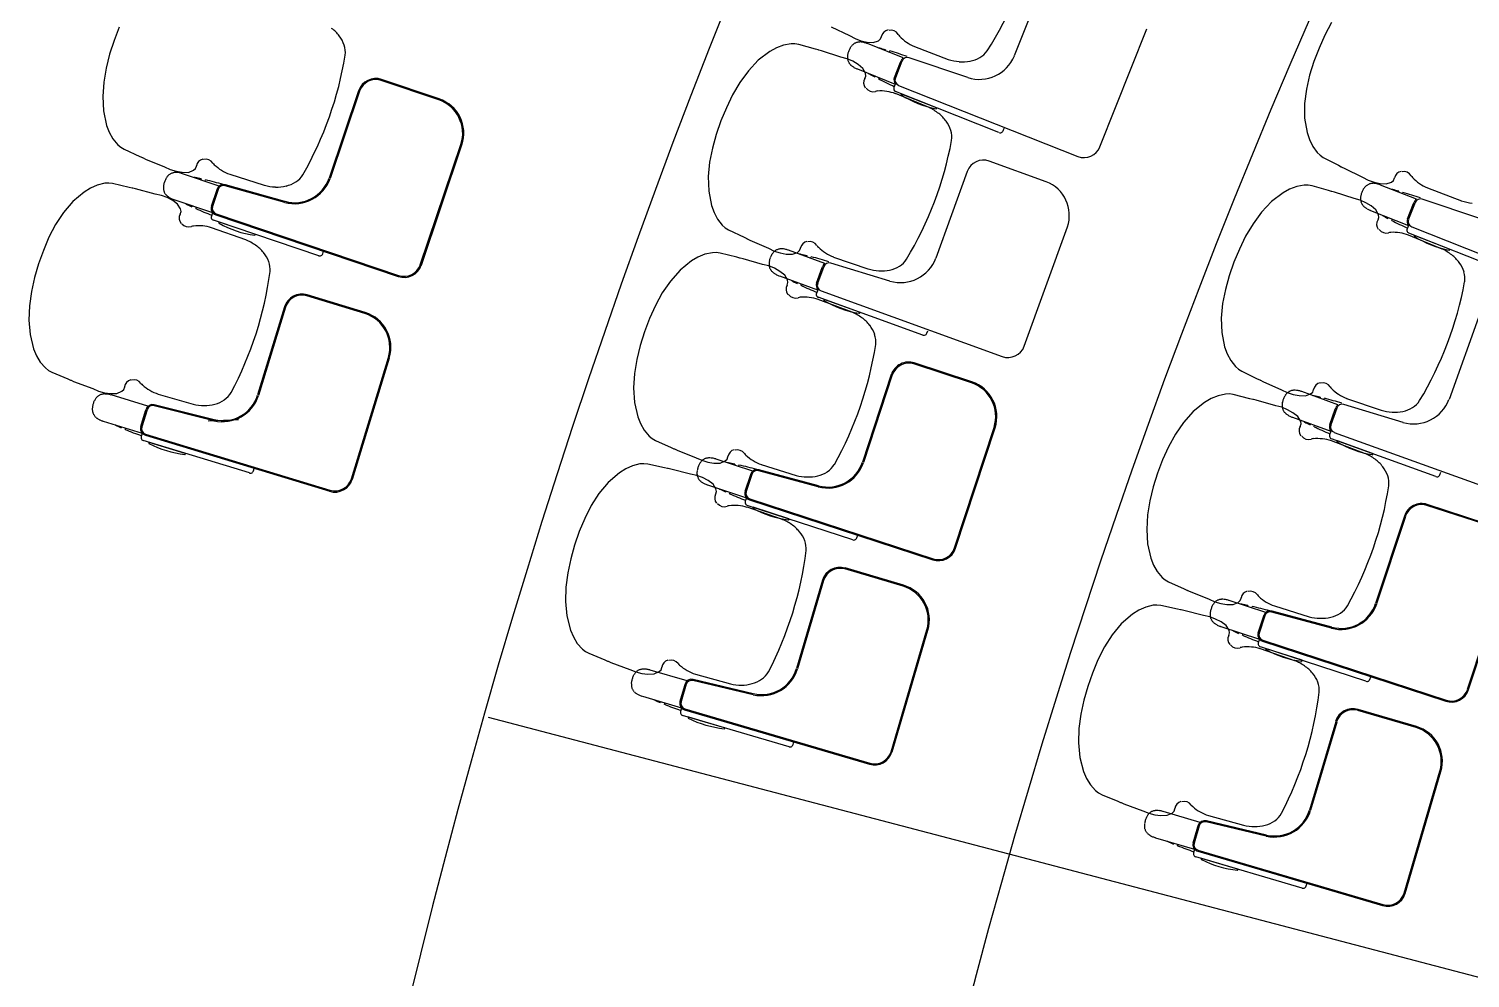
# Model space of a CAD drawing. Extents: x 324 to 2190, y 315 to 1855.
# Drawn here: x 525.8 to 653.1, y 1490.3 to 1574.2 of the extents above; entities that cross this region are included whole.
import ezdxf

# ---------------------------------------------------------------- set-up
doc = ezdxf.new("R2010")
doc.units = 0
doc.header["$LTSCALE"] = 48
doc.header["$MEASUREMENT"] = 0
doc.layers.add('first flr', color=8, linetype='CONTINUOUS')

msp = doc.modelspace()

# ---------------------------------------------------------------- linework, layer by layer
at = {"layer": 'first flr'}
for p, q in [((615.82, 1579.35), (612.81, 1571.78)), ((620.37, 1563.76), (624.51, 1574.18)), ((603, 1571.61), (599.83, 1572.87)), ((601.44, 1572.33), (601.41, 1572.25)), ((601.77, 1572.1), (601.82, 1572.23)), ((603.98, 1572.62), (606.98, 1571.48)), ((602.89, 1571.32), (602.31, 1569.84)), ((608.7, 1569.88), (603.53, 1571.62)), ((561.98, 1567.9), (556.9, 1569.62)), ((562.02, 1567.99), (556.93, 1569.71)), ((598.95, 1570.63), (602.3, 1569.3)), ((600.52, 1570), (600.49, 1569.92)), ((600.83, 1569.74), (600.88, 1569.86)), ((554.9, 1568.7), (552.3, 1560.99)), ((554.99, 1568.67), (552.38, 1560.96)), ((602.3, 1569.3), (602.18, 1568.99)), ((605.29, 1567.22), (602.32, 1568.45)), ((611.45, 1565.01), (602.33, 1568.63)), ((602.59, 1569.18), (618.41, 1562.91)), ((602.81, 1568.41), (602.8, 1568.37)), ((605.93, 1567.2), (602.85, 1568.42)), ((605.93, 1567.13), (605.94, 1567.16)), ((611.82, 1565.17), (611.91, 1565.39)), ((560.35, 1553.33), (563.94, 1563.96)), ((560.44, 1553.3), (564.02, 1563.93)), ((615.63, 1560.66), (610.58, 1562.49)), ((542.59, 1560.28), (539.36, 1561.37)), ((541, 1560.92), (540.97, 1560.83)), ((541.34, 1560.71), (541.38, 1560.83)), ((543.52, 1561.33), (546.57, 1560.36)), ((608.65, 1561.58), (605.88, 1553.93)), ((542.41, 1560.02), (541.9, 1558.51)), ((542.5, 1559.99), (541.99, 1558.48)), ((548.37, 1558.84), (543.12, 1560.31)), ((548.39, 1558.93), (543.14, 1560.4)), ((648.32, 1559.12), (645.15, 1560.38)), ((646.76, 1559.84), (646.72, 1559.75)), ((647.08, 1559.61), (647.13, 1559.73)), ((649.29, 1560.13), (652.29, 1558.99)), ((538.59, 1559.09), (542.01, 1557.94)), ((540.2, 1558.55), (540.17, 1558.46)), ((540.52, 1558.3), (540.57, 1558.42)), ((644.26, 1558.14), (647.61, 1556.81)), ((648.21, 1558.83), (647.62, 1557.35)), ((654.01, 1557.38), (648.84, 1559.13)), ((542.01, 1557.93), (541.9, 1557.62)), ((551.38, 1554.13), (542.08, 1557.27)), ((542.28, 1557.75), (558.4, 1552.3)), ((542.31, 1557.84), (558.43, 1552.39)), ((542.57, 1557.07), (542.56, 1557.03)), ((545.74, 1556.03), (542.61, 1557.09)), ((645.83, 1557.51), (645.8, 1557.43)), ((646.15, 1557.25), (646.19, 1557.37)), ((647.61, 1556.81), (647.49, 1556.5)), ((544.94, 1555.53), (541.92, 1556.6)), ((545.75, 1555.96), (545.76, 1555.99)), ((613.68, 1546.13), (617.5, 1556.68)), ((650.6, 1554.72), (647.63, 1555.96)), ((656.77, 1552.52), (647.65, 1556.13)), ((647.91, 1556.69), (663.73, 1550.42)), ((648.13, 1555.91), (648.11, 1555.88)), ((651.24, 1554.71), (648.16, 1555.93)), ((551.73, 1554.3), (551.81, 1554.53)), ((596.08, 1553.46), (592.88, 1554.62)), ((651.24, 1554.64), (651.26, 1554.67)), ((594.5, 1554.13), (594.47, 1554.04)), ((594.83, 1553.91), (594.88, 1554.04)), ((595.98, 1553.17), (595.44, 1551.67)), ((601.82, 1551.9), (596.61, 1553.48)), ((596.85, 1554.02), (599.88, 1552.97)), ((592.06, 1552.35), (595.44, 1551.13)), ((593.65, 1551.78), (593.62, 1551.69)), ((555.46, 1549.02), (550.33, 1550.59)), ((555.49, 1549.11), (550.36, 1550.68)), ((593.97, 1551.52), (594.01, 1551.65)), ((595.45, 1551.12), (595.33, 1550.81)), ((604.73, 1547.12), (595.5, 1550.46)), ((595.74, 1551.02), (611.75, 1545.23)), ((548.36, 1549.61), (545.98, 1541.83)), ((548.44, 1549.59), (546.07, 1541.8)), ((598.5, 1549.14), (595.49, 1550.28)), ((595.99, 1550.25), (595.98, 1550.21)), ((599.14, 1549.14), (596.03, 1550.27)), ((599.14, 1549.07), (599.16, 1549.1)), ((653.96, 1549.09), (651.2, 1541.44)), ((605.09, 1547.29), (605.17, 1547.51)), ((554.26, 1534.41), (557.53, 1545.14)), ((554.35, 1534.39), (557.62, 1545.11)), ((609.04, 1542.9), (603.94, 1544.57)), ((609.06, 1542.99), (603.97, 1544.66)), ((601.94, 1543.64), (599.41, 1535.9)), ((602.03, 1543.61), (599.5, 1535.87)), ((536.3, 1540.83), (533.04, 1541.83)), ((537.19, 1541.91), (540.28, 1541.02)), ((641.39, 1540.97), (638.19, 1542.13)), ((639.81, 1541.64), (639.78, 1541.55)), ((640.15, 1541.42), (640.19, 1541.54)), ((536.13, 1540.56), (535.67, 1539.04)), ((536.22, 1540.53), (535.76, 1539.01)), ((542.12, 1539.56), (536.83, 1540.88)), ((542.14, 1539.65), (536.85, 1540.97)), ((641.29, 1540.68), (640.75, 1539.18)), ((647.14, 1539.4), (641.92, 1540.99)), ((642.16, 1541.52), (645.2, 1540.48)), ((532.34, 1539.52), (535.79, 1538.47)), ((533.96, 1539.03), (533.94, 1538.94)), ((544.29, 1539.64), (541.61, 1539.53)), ((637.37, 1539.86), (640.76, 1538.64)), ((638.96, 1539.28), (638.93, 1539.2)), ((639.28, 1539.03), (639.33, 1539.15)), ((534.29, 1538.79), (534.33, 1538.91)), ((535.79, 1538.47), (535.69, 1538.15)), ((545.27, 1534.94), (535.88, 1537.8)), ((536.07, 1538.29), (552.35, 1533.32)), ((536.09, 1538.38), (552.37, 1533.41)), ((607.53, 1528.32), (611.02, 1538.97)), ((607.62, 1528.29), (611.11, 1538.94)), ((640.76, 1538.63), (640.65, 1538.32)), ((643.81, 1536.64), (640.81, 1537.78)), ((650.04, 1534.62), (640.82, 1537.96)), ((641.06, 1538.53), (657.06, 1532.74)), ((641.3, 1537.76), (641.29, 1537.72)), ((644.45, 1536.65), (641.34, 1537.77)), ((536.38, 1537.62), (536.37, 1537.58)), ((539.58, 1536.67), (536.41, 1537.64)), ((539.59, 1536.6), (539.6, 1536.64)), ((644.46, 1536.57), (644.47, 1536.61)), ((545.62, 1535.12), (545.69, 1535.35)), ((589.71, 1535.11), (586.48, 1536.17)), ((588.12, 1535.73), (588.09, 1535.64)), ((588.45, 1535.52), (588.5, 1535.65)), ((595.53, 1533.81), (590.26, 1535.23)), ((590.46, 1535.68), (593.53, 1534.73)), ((589.54, 1534.84), (589.04, 1533.33)), ((589.62, 1534.81), (589.13, 1533.3)), ((595.5, 1533.72), (590.24, 1535.14)), ((650.4, 1534.79), (650.48, 1535.02)), ((585.72, 1533.88), (589.15, 1532.75)), ((587.34, 1533.35), (587.31, 1533.26)), ((587.66, 1533.1), (587.7, 1533.23)), ((589.15, 1532.75), (589.05, 1532.44)), ((589.45, 1532.66), (605.63, 1527.35)), ((592.26, 1530.86), (589.22, 1531.91)), ((598.55, 1529.03), (589.23, 1532.08)), ((589.42, 1532.57), (605.6, 1527.27)), ((589.72, 1531.89), (589.71, 1531.86)), ((592.9, 1530.88), (589.76, 1531.91)), ((654.35, 1530.41), (649.25, 1532.08)), ((654.38, 1530.49), (649.28, 1532.17)), ((592.91, 1530.81), (592.92, 1530.84)), ((647.26, 1531.14), (644.72, 1523.41)), ((647.35, 1531.11), (644.81, 1523.38)), ((598.91, 1529.21), (598.98, 1529.44)), ((602.98, 1524.94), (597.84, 1526.46)), ((603.01, 1525.03), (597.86, 1526.55)), ((652.84, 1515.83), (656.34, 1526.48)), ((652.93, 1515.8), (656.42, 1526.45)), ((595.87, 1525.46), (593.57, 1517.66)), ((595.96, 1525.44), (593.66, 1517.63)), ((635.03, 1522.61), (631.79, 1523.68)), ((633.43, 1523.23), (633.4, 1523.15)), ((633.77, 1523.03), (633.81, 1523.15)), ((640.82, 1521.22), (635.55, 1522.65)), ((640.84, 1521.31), (635.58, 1522.74)), ((635.78, 1523.19), (638.84, 1522.24)), ((631.04, 1521.38), (634.46, 1520.26)), ((634.85, 1522.35), (634.35, 1520.83)), ((634.94, 1522.32), (634.44, 1520.8)), ((601.92, 1510.32), (605.09, 1521.08)), ((602.01, 1510.3), (605.18, 1521.05)), ((632.65, 1520.86), (632.62, 1520.77)), ((632.97, 1520.61), (633.02, 1520.74)), ((634.46, 1520.26), (634.36, 1519.95)), ((634.74, 1520.08), (650.91, 1514.77)), ((634.76, 1520.16), (650.94, 1514.86)), ((643.86, 1516.54), (634.54, 1519.59)), ((637.57, 1518.36), (634.54, 1519.41)), ((635.03, 1519.4), (635.02, 1519.36)), ((638.22, 1518.39), (635.07, 1519.42)), ((583.91, 1516.57), (580.64, 1517.53)), ((638.22, 1518.31), (638.23, 1518.35)), ((583.74, 1516.29), (583.29, 1514.77)), ((583.83, 1516.27), (583.38, 1514.74)), ((589.74, 1515.35), (584.43, 1516.62)), ((589.76, 1515.44), (584.45, 1516.71)), ((584.64, 1517.17), (587.73, 1516.31)), ((644.22, 1516.71), (644.29, 1516.94)), ((579.96, 1515.22), (583.41, 1514.2)), ((581.58, 1514.74), (581.56, 1514.65)), ((581.92, 1514.5), (581.96, 1514.63)), ((583.42, 1514.2), (583.32, 1513.88)), ((592.93, 1510.76), (583.51, 1513.53)), ((583.69, 1514.02), (600.02, 1509.21)), ((583.72, 1514.11), (600.05, 1509.3)), ((648.3, 1512.45), (643.15, 1513.97)), ((648.32, 1512.54), (643.18, 1514.05)), ((798.64, 1452.37), (566.36, 1513.34)), ((584.01, 1513.35), (584, 1513.32)), ((587.22, 1512.44), (584.05, 1513.37)), ((587.23, 1512.37), (587.24, 1512.4)), ((641.19, 1512.97), (638.89, 1505.16)), ((641.28, 1512.94), (638.98, 1505.14)), ((593.27, 1510.95), (593.34, 1511.18)), ((647.23, 1497.83), (650.4, 1508.59)), ((647.32, 1497.8), (650.49, 1508.56)), ((629.22, 1504.07), (625.95, 1505.04)), ((629.95, 1504.67), (633.05, 1503.82)), ((629.05, 1503.8), (628.6, 1502.27)), ((629.14, 1503.77), (628.69, 1502.25)), ((635.05, 1502.86), (629.74, 1504.13)), ((635.07, 1502.95), (629.77, 1504.22)), ((625.27, 1502.72), (628.73, 1501.71)), ((626.9, 1502.24), (626.87, 1502.16)), ((627.23, 1502.01), (627.27, 1502.14)), ((628.73, 1501.7), (628.64, 1501.39)), ((638.24, 1498.27), (628.83, 1501.04)), ((629.01, 1501.53), (645.34, 1496.72)), ((629.03, 1501.62), (645.36, 1496.81)), ((629.33, 1500.86), (629.32, 1500.82)), ((632.54, 1499.95), (629.36, 1500.88)), ((632.54, 1499.87), (632.56, 1499.91)), ((638.59, 1498.46), (638.66, 1498.69))]:
    msp.add_line(p, q, dxfattribs=at)
at = {"layer": 'first flr', "linetype": 'Continuous'}
for points in [[(640.82, 1574.73), (640.23, 1573.61), (639.72, 1572.46), (639.26, 1571.28), (638.89, 1570.07), (638.61, 1568.84), (638.45, 1567.58), (638.45, 1566.3), (638.66, 1565.02), (638.87, 1564.39), (639.16, 1563.79), (639.56, 1563.25), (639.81, 1563.01), (640.1, 1562.82), (641.44, 1562.12), (641.67, 1562), (641.7, 1561.99), (641.72, 1561.97), (641.94, 1561.86), (643.57, 1561.08), (644.06, 1560.82), (644.58, 1560.64), (645.11, 1560.52), (645.66, 1560.48), (646.12, 1560.64), (646.31, 1560.79), (646.4, 1561), (646.4, 1561.02)], [(533.76, 1574.32), (533.3, 1573.14), (532.91, 1571.94), (532.6, 1570.71), (532.39, 1569.47), (532.3, 1568.2), (532.36, 1566.92), (532.64, 1565.65), (532.88, 1565.04), (533.2, 1564.46), (533.63, 1563.94), (533.9, 1563.71), (534.2, 1563.54), (535.57, 1562.91), (535.81, 1562.8), (535.84, 1562.79), (535.86, 1562.78), (536.09, 1562.67), (537.75, 1561.99), (538.25, 1561.75), (538.78, 1561.59), (539.32, 1561.51), (539.87, 1561.5), (540.33, 1561.68), (540.5, 1561.84), (540.58, 1562.05), (540.58, 1562.08)], [(596.63, 1574.35), (598.26, 1573.58), (598.74, 1573.32), (599.26, 1573.13), (599.8, 1573.01), (600.34, 1572.98), (600.81, 1573.13), (600.99, 1573.28), (601.08, 1573.49), (601.09, 1573.52)], [(599.6, 1569.78), (599.62, 1569.8), (599.69, 1570.01), (599.66, 1570.25), (599.43, 1570.68), (599.01, 1571.03), (598.54, 1571.31), (598.04, 1571.53), (597.5, 1571.68), (595.79, 1572.23), (595.55, 1572.3), (595.5, 1572.31), (595.24, 1572.38), (593.79, 1572.79), (593.44, 1572.85), (593.1, 1572.85), (592.43, 1572.73), (591.81, 1572.5), (591.23, 1572.18), (590.2, 1571.4), (589.32, 1570.47), (588.57, 1569.44), (587.93, 1568.35), (587.38, 1567.21), (586.89, 1566.04), (586.48, 1564.85), (586.14, 1563.63), (585.9, 1562.39), (585.78, 1561.12), (585.82, 1559.84), (586.07, 1558.57), (586.3, 1557.95), (586.61, 1557.36), (587.02, 1556.83), (587.28, 1556.6), (587.58, 1556.42), (588.94, 1555.77), (589.18, 1555.65), (589.2, 1555.64), (589.23, 1555.63), (589.45, 1555.52), (591.1, 1554.79), (591.6, 1554.55), (592.12, 1554.38), (592.66, 1554.28), (593.21, 1554.26), (593.67, 1554.43), (593.85, 1554.59), (593.93, 1554.8), (593.93, 1554.82)], [(602.22, 1569.88), (602.76, 1571.24), (602.81, 1571.36)], [(539.14, 1557.79), (539.15, 1557.81), (539.22, 1558.03), (539.17, 1558.27), (538.92, 1558.68), (538.48, 1559.01), (538, 1559.27), (537.48, 1559.46), (536.94, 1559.58), (535.2, 1560.04), (534.96, 1560.1), (534.9, 1560.11), (534.64, 1560.17), (533.17, 1560.5), (532.83, 1560.55), (532.48, 1560.53), (531.82, 1560.37), (531.21, 1560.11), (530.65, 1559.76), (529.66, 1558.93), (528.83, 1557.95), (528.14, 1556.89), (527.55, 1555.76), (527.06, 1554.6), (526.64, 1553.41), (526.28, 1552.2), (526.01, 1550.96), (525.83, 1549.71), (525.78, 1548.44), (525.88, 1547.16), (526.2, 1545.91), (526.46, 1545.3), (526.79, 1544.73), (527.24, 1544.22), (527.51, 1544), (527.82, 1543.84), (529.21, 1543.25), (529.45, 1543.15), (529.48, 1543.13), (529.5, 1543.13), (529.73, 1543.03), (531.42, 1542.39), (531.92, 1542.17), (532.45, 1542.03), (533, 1541.96), (533.55, 1541.97), (534, 1542.16), (534.17, 1542.32), (534.24, 1542.54), (534.24, 1542.57)], [(541.9, 1558.51), (542.37, 1559.9), (542.41, 1560.02)], [(644.92, 1557.29), (644.93, 1557.3), (645.01, 1557.52), (644.98, 1557.76), (644.75, 1558.19), (644.32, 1558.53), (643.86, 1558.82), (643.35, 1559.04), (642.82, 1559.19), (641.1, 1559.74), (640.86, 1559.81), (640.81, 1559.82), (640.55, 1559.89), (639.1, 1560.3), (638.76, 1560.36), (638.41, 1560.36), (637.75, 1560.24), (637.12, 1560), (636.55, 1559.69), (635.51, 1558.91), (634.64, 1557.98), (633.89, 1556.95), (633.24, 1555.86), (632.69, 1554.72), (632.21, 1553.55), (631.79, 1552.36), (631.45, 1551.14), (631.21, 1549.9), (631.09, 1548.63), (631.13, 1547.35), (631.38, 1546.08), (631.61, 1545.46), (631.92, 1544.87), (632.34, 1544.34), (632.6, 1544.11), (632.89, 1543.93), (634.25, 1543.27), (634.49, 1543.16), (634.52, 1543.14), (634.54, 1543.13), (634.76, 1543.02), (636.41, 1542.3), (636.91, 1542.06), (637.43, 1541.88), (637.97, 1541.79), (638.52, 1541.77), (638.98, 1541.94), (639.16, 1542.09), (639.24, 1542.31), (639.25, 1542.33)], [(647.53, 1557.39), (648.07, 1558.75), (648.12, 1558.87)], [(592.74, 1551.52), (592.75, 1551.54), (592.82, 1551.76), (592.79, 1552), (592.54, 1552.42), (592.11, 1552.75), (591.63, 1553.03), (591.12, 1553.23), (590.58, 1553.36), (588.85, 1553.86), (588.61, 1553.92), (588.56, 1553.93), (588.3, 1554), (586.83, 1554.36), (586.49, 1554.41), (586.14, 1554.4), (585.48, 1554.26), (584.87, 1554), (584.3, 1553.67), (583.29, 1552.86), (582.44, 1551.9), (581.72, 1550.85), (581.11, 1549.74), (580.59, 1548.59), (580.15, 1547.4), (579.77, 1546.2), (579.47, 1544.97), (579.26, 1543.72), (579.18, 1542.45), (579.26, 1541.17), (579.55, 1539.91), (579.8, 1539.3), (580.13, 1538.72), (580.56, 1538.2), (580.83, 1537.98), (581.13, 1537.81), (582.5, 1537.19), (582.75, 1537.08), (582.77, 1537.07), (582.8, 1537.06), (583.03, 1536.96), (584.7, 1536.29), (585.2, 1536.06), (585.73, 1535.9), (586.27, 1535.82), (586.82, 1535.82), (587.27, 1536), (587.45, 1536.16), (587.52, 1536.38), (587.52, 1536.4)], [(595.35, 1551.7), (595.85, 1553.08), (595.89, 1553.2)], [(638.05, 1539.03), (638.06, 1539.05), (638.14, 1539.27), (638.1, 1539.5), (637.85, 1539.93), (637.42, 1540.26), (636.94, 1540.53), (636.43, 1540.74), (635.9, 1540.87), (634.16, 1541.37), (633.92, 1541.43), (633.87, 1541.44), (633.61, 1541.5), (632.15, 1541.86), (631.8, 1541.92), (631.46, 1541.91), (630.8, 1541.77), (630.18, 1541.51), (629.61, 1541.18), (628.61, 1540.36), (627.75, 1539.41), (627.04, 1538.36), (626.43, 1537.25), (625.91, 1536.09), (625.46, 1534.91), (625.08, 1533.71), (624.78, 1532.48), (624.58, 1531.23), (624.5, 1529.96), (624.58, 1528.68), (624.87, 1527.42), (625.11, 1526.81), (625.44, 1526.23), (625.87, 1525.71), (626.14, 1525.49), (626.44, 1525.32), (627.82, 1524.7), (628.06, 1524.59), (628.09, 1524.58), (628.11, 1524.57), (628.34, 1524.47), (630.01, 1523.79), (630.51, 1523.56), (631.04, 1523.41), (631.58, 1523.33), (632.13, 1523.33), (632.58, 1523.51), (632.76, 1523.67), (632.84, 1523.89), (632.84, 1523.91)], [(535.67, 1539.04), (536.09, 1540.44), (536.13, 1540.56)], [(640.67, 1539.21), (641.16, 1540.59), (641.21, 1540.71)], [(586.43, 1533.07), (586.44, 1533.09), (586.51, 1533.31), (586.46, 1533.54), (586.21, 1533.96), (585.77, 1534.28), (585.28, 1534.53), (584.76, 1534.72), (584.22, 1534.84), (582.48, 1535.28), (582.23, 1535.34), (582.18, 1535.35), (581.92, 1535.4), (580.44, 1535.72), (580.1, 1535.76), (579.75, 1535.74), (579.1, 1535.58), (578.49, 1535.31), (577.93, 1534.96), (576.95, 1534.11), (576.13, 1533.13), (575.44, 1532.06), (574.87, 1530.93), (574.38, 1529.76), (573.97, 1528.57), (573.63, 1527.35), (573.37, 1526.11), (573.2, 1524.86), (573.16, 1523.59), (573.28, 1522.31), (573.61, 1521.06), (573.87, 1520.46), (574.21, 1519.89), (574.66, 1519.38), (574.94, 1519.17), (575.24, 1519.01), (576.64, 1518.43), (576.88, 1518.33), (576.91, 1518.32), (576.93, 1518.31), (577.17, 1518.21), (578.86, 1517.59), (579.37, 1517.38), (579.9, 1517.24), (580.45, 1517.18), (580.99, 1517.19), (581.44, 1517.39), (581.61, 1517.55), (581.68, 1517.77), (581.68, 1517.79)], [(589.04, 1533.33), (589.5, 1534.72), (589.54, 1534.84)], [(631.74, 1520.57), (631.76, 1520.59), (631.82, 1520.81), (631.78, 1521.05), (631.52, 1521.46), (631.08, 1521.79), (630.59, 1522.04), (630.07, 1522.23), (629.53, 1522.34), (627.79, 1522.79), (627.54, 1522.84), (627.49, 1522.85), (627.23, 1522.91), (625.76, 1523.23), (625.41, 1523.27), (625.07, 1523.25), (624.41, 1523.09), (623.8, 1522.81), (623.24, 1522.47), (622.26, 1521.62), (621.44, 1520.64), (620.76, 1519.57), (620.18, 1518.44), (619.7, 1517.27), (619.29, 1516.07), (618.95, 1514.86), (618.68, 1513.62), (618.51, 1512.37), (618.47, 1511.09), (618.59, 1509.82), (618.92, 1508.57), (619.18, 1507.96), (619.53, 1507.39), (619.98, 1506.89), (620.25, 1506.68), (620.56, 1506.51), (621.95, 1505.94), (622.2, 1505.84), (622.22, 1505.83), (622.25, 1505.82), (622.48, 1505.72), (624.17, 1505.1), (624.68, 1504.89), (625.21, 1504.75), (625.76, 1504.68), (626.3, 1504.7), (626.75, 1504.89), (626.92, 1505.06), (626.99, 1505.28), (626.99, 1505.3)], [(634.35, 1520.83), (634.81, 1522.22), (634.85, 1522.35)], [(583.29, 1514.77), (583.7, 1516.17), (583.74, 1516.29)], [(628.6, 1502.27), (629.01, 1503.68), (629.05, 1503.8)]]:
    msp.add_lwpolyline(points, dxfattribs=at)
at = {"layer": 'first flr'}
for centre, radius, start, end in [((1177.15, 1339.99), 635.34, 154.51493, 205.3823), ((1177.15, 1339.99), 587.34, 153.48573, 206.36549), ((1177.15, 1339.99), 539.34, 152.2676, 207.5287), ((583.93, 1589.3), 31.51, 327.197, 347.6953), ((550.49, 1571.49), 3.4, 37.3004, 53.3398), ((551.01, 1571.86), 2.76, 18.5621, 37.7986), ((601.78, 1573.38), 0.706, 98.8691, 168.5799), ((601.89, 1573.29), 0.768, 31.3305, 101.0412), ((603.85, 1574.53), 1.55, 212.7994, 219.9585), ((605.54, 1576.26), 3.96, 223.5312, 246.8167), ((551.73, 1572.11), 2, 352.6712, 18.284), ((600.51, 1571.34), 2.49, 159.2299, 165.9648), ((600.49, 1571.27), 2.49, 150.7622, 157.4972), ((599.47, 1571.81), 1.34, 144.132, 149.537), ((599.41, 1571.86), 1.26, 139.0196, 144.3223), ((599.23, 1572.02), 1.02, 132.7267, 138.9873), ((599.19, 1572.06), 0.966, 125.9166, 132.6065), ((599.17, 1572.08), 0.935, 118.9882, 126.0121), ((599.14, 1572.14), 0.867, 111.4278, 118.9435), ((599.14, 1572.12), 0.886, 103.9764, 111.3451), ((599.17, 1572.01), 1, 97.3104, 103.9388), ((599.18, 1571.93), 1.08, 91.3206, 97.4021), ((599.18, 1571.79), 1.23, 85.8559, 91.1951), ((599.17, 1571.53), 1.48, 76.4502, 85.9042), ((598.74, 1569.98), 3.09, 70.0794, 75.5798), ((599.58, 1572.28), 0.642, 67.0081, 70.5456), ((600.84, 1572.16), 0.32, 75.7312, 93.1474), ((593.51, 1543.36), 30.03, 74.6885, 75.7312), ((593.51, 1543.36), 30.03, 70.8628, 73.9472), ((608.77, 1573.37), 2, 299.6416, 325.2544), ((522.62, 1576.93), 31.51, 330.2303, 350.7286), ((599.33, 1571.66), 1.26, 172.4048, 177.7075), ((599.09, 1571.67), 1.02, 177.7398, 184.0004), ((599.03, 1571.67), 0.966, 184.1205, 190.8105), ((599.41, 1571.65), 1.34, 167.1901, 172.5951), ((599, 1571.66), 0.935, 190.715, 197.7389), ((598.94, 1571.64), 0.867, 197.7836, 205.2993), ((598.96, 1571.65), 0.886, 205.382, 212.7507), ((599.05, 1571.71), 1, 212.7883, 219.4167), ((599.12, 1571.76), 1.08, 219.325, 225.4064), ((599.21, 1571.86), 1.23, 225.532, 230.8711), ((599.38, 1572.06), 1.48, 230.8229, 240.2769), ((603.37, 1571.14), 0.601, 127.3512, 158.3635), ((603.37, 1571.14), 0.508, 71.3636, 158.3636), ((608.22, 1575.04), 3.77, 250.7562, 265.8132), ((608.27, 1574.66), 3.4, 264.5858, 280.6252), ((609.73, 1573.04), 3.33, 251.9031, 337.8241), ((608.41, 1574.04), 2.76, 280.1271, 299.3635), ((556.42, 1568.19), 1.6, 71.3314, 161.3314), ((556.43, 1568.17), 1.53, 72.0102, 160.6525), ((600.13, 1573.48), 3.09, 241.1473, 246.6477), ((599.17, 1571.23), 0.642, 246.1819, 249.7194), ((600.2, 1569.41), 0.706, 148.1013, 217.8121), ((600.16, 1570.46), 0.32, 223.645, 240.9958), ((614.57, 1596.45), 30.03, 240.9958, 242.0385), ((614.57, 1596.45), 30.03, 242.7799, 245.697), ((602.78, 1569.66), 0.601, 158.3635, 216.2584), ((602.78, 1569.66), 0.508, 158.3635, 248.3635), ((600.34, 1569.39), 0.768, 215.64, 285.3507), ((600.92, 1567.15), 1.55, 96.7227, 103.8818), ((600.96, 1564.73), 3.96, 69.8645, 93.15), ((602.43, 1568.89), 0.275, 158.1327, 219.624), ((602.43, 1568.87), 0.261, 216.3335, 248.8272), ((602.83, 1568.36), 0.028, 159.3635, 237.507), ((602.84, 1568.4), 0.028, 68.3635, 159.3635), ((607.55, 1575.77), 8.81, 237.507, 259.2201), ((560.95, 1564.94), 3.14, 341.8587, 70.8039), ((560.99, 1564.95), 3.2, 341.3331, 71.3296), ((603.75, 1563.77), 3.77, 50.868, 65.925), ((605.9, 1567.14), 0.028, 259.2201, 337.3635), ((605.92, 1567.18), 0.028, 337.3635, 68.3635), ((604.04, 1564.02), 3.4, 36.056, 52.0954), ((604.57, 1564.38), 2.76, 17.3177, 36.5542), ((605.29, 1564.61), 2, 351.4268, 17.0396), ((611.56, 1565.3), 0.304, 250.2521, 278.0414), ((611.55, 1565.28), 0.286, 282.7559, 337.3402), ((576.29, 1570.06), 31.51, 328.9859, 349.4842), ((618.96, 1564.33), 1.53, 249.0424, 337.6847), ((541.28, 1561.97), 0.706, 101.9024, 171.6132), ((541.4, 1561.89), 0.768, 34.3637, 104.0745), ((543.29, 1563.23), 1.55, 215.8326, 222.9918), ((544.88, 1565.05), 3.96, 226.5645, 249.8499), ((610.08, 1561.05), 1.53, 70.7854, 159.4277), ((540.12, 1559.89), 2.49, 162.1977, 168.9326), ((540.1, 1559.81), 2.49, 153.73, 160.465), ((539.06, 1560.3), 1.34, 147.0998, 152.5047), ((538.99, 1560.34), 1.26, 141.9874, 147.2901), ((538.8, 1560.49), 1.02, 135.6945, 141.9551), ((538.76, 1560.53), 0.966, 128.8844, 135.5743), ((538.74, 1560.55), 0.935, 121.956, 128.9799), ((538.71, 1560.61), 0.867, 114.3956, 121.9113), ((538.71, 1560.59), 0.886, 106.9442, 114.3129), ((538.75, 1560.48), 1, 100.2782, 106.9066), ((538.76, 1560.4), 1.08, 94.2884, 100.3699), ((538.77, 1560.26), 1.23, 88.8237, 94.1629), ((538.77, 1560), 1.48, 79.418, 88.872), ((538.43, 1558.43), 3.09, 73.0472, 78.5476), ((539.14, 1560.77), 0.642, 69.9759, 73.5134), ((540.4, 1560.72), 0.32, 78.699, 96.1152), ((534.58, 1531.58), 30.03, 77.6563, 78.699), ((534.58, 1531.58), 30.03, 73.8306, 76.915), ((549.24, 1562.06), 3.33, 254.8709, 340.7919), ((549.26, 1562.02), 3.2, 254.3331, 341.3297), ((547.87, 1562.98), 2.76, 283.1603, 302.3968), ((548.27, 1562.34), 2, 302.6749, 328.2877), ((614.53, 1557.72), 3.14, 340.6339, 69.5791), ((647.09, 1560.88), 0.706, 98.8691, 168.5799), ((647.2, 1560.8), 0.768, 31.3305, 101.0412), ((649.16, 1562.04), 1.55, 212.7994, 219.9585), ((650.85, 1563.77), 3.96, 223.5312, 246.8167), ((538.92, 1560.14), 1.26, 175.3726, 180.6753), ((538.68, 1560.13), 1.02, 180.7076, 186.9681), ((539, 1560.13), 1.34, 170.1579, 175.5629), ((538.63, 1560.13), 0.966, 187.0883, 193.7783), ((538.6, 1560.12), 0.935, 193.6828, 200.7067), ((538.53, 1560.1), 0.867, 200.7514, 208.2671), ((538.55, 1560.11), 0.886, 208.3498, 215.7185), ((538.64, 1560.17), 1, 215.7561, 222.3845), ((538.71, 1560.23), 1.08, 222.2928, 228.3742), ((538.8, 1560.34), 1.23, 228.4998, 233.8389), ((542.98, 1559.83), 0.601, 74.3313, 161.3313), ((542.98, 1559.83), 0.601, 130.319, 161.3313), ((542.98, 1559.83), 0.508, 74.3314, 161.3314), ((547.63, 1563.98), 3.77, 253.7895, 268.8465), ((547.69, 1563.6), 3.4, 267.6191, 283.6585), ((644.72, 1559.16), 1.34, 167.1901, 172.5951), ((645.83, 1558.85), 2.49, 159.2299, 165.9648), ((645.8, 1558.78), 2.49, 150.7622, 157.4972), ((644.78, 1559.32), 1.34, 144.132, 149.537), ((644.72, 1559.37), 1.26, 139.0196, 144.3223), ((644.54, 1559.52), 1.02, 132.7267, 138.9873), ((644.5, 1559.56), 0.966, 125.9166, 132.6065), ((644.49, 1559.59), 0.935, 118.9882, 126.0121), ((644.45, 1559.65), 0.867, 111.4278, 118.9435), ((644.46, 1559.63), 0.886, 103.9764, 111.3451), ((644.48, 1559.52), 1, 97.3104, 103.9388), ((644.5, 1559.44), 1.08, 91.3206, 97.4021), ((644.5, 1559.3), 1.23, 85.8559, 91.1951), ((644.48, 1559.04), 1.48, 76.4502, 85.9042), ((644.06, 1557.49), 3.09, 70.0794, 75.5798), ((644.9, 1559.79), 0.642, 67.0081, 70.5456), ((646.15, 1559.67), 0.32, 75.7312, 93.1474), ((638.83, 1530.87), 30.03, 74.6885, 75.7312), ((638.83, 1530.87), 30.03, 70.8628, 73.9472), ((538.95, 1560.55), 1.48, 233.7907, 243.2447), ((539.63, 1562), 3.09, 244.1151, 249.6155), ((538.78, 1559.7), 0.642, 249.1497, 252.6872), ((539.82, 1558.98), 0.32, 226.6128, 243.9636), ((552.86, 1585.68), 30.03, 243.9636, 245.0063), ((552.86, 1585.68), 30.03, 245.7477, 248.6648), ((542.47, 1558.32), 0.601, 161.3313, 251.3313), ((542.47, 1558.32), 0.601, 161.3313, 219.2262), ((542.47, 1558.32), 0.508, 161.3313, 251.3313), ((644.64, 1559.16), 1.26, 172.4048, 177.7075), ((644.4, 1559.17), 1.02, 177.7398, 184.0004), ((644.35, 1559.17), 0.966, 184.1205, 190.8105), ((644.32, 1559.17), 0.935, 190.715, 197.7389), ((644.25, 1559.15), 0.867, 197.7836, 205.2993), ((644.27, 1559.15), 0.886, 205.382, 212.7507), ((644.36, 1559.22), 1, 212.7883, 219.4167), ((644.43, 1559.27), 1.08, 219.325, 225.4064), ((644.53, 1559.37), 1.23, 225.532, 230.8711), ((644.69, 1559.57), 1.48, 230.8229, 240.2769), ((645.45, 1560.99), 3.09, 241.1473, 246.6477), ((644.48, 1558.74), 0.642, 246.1819, 249.7194), ((648.68, 1558.64), 0.601, 127.3512, 158.3635), ((648.68, 1558.64), 0.508, 71.3636, 158.3636), ((653.53, 1562.55), 3.77, 250.7562, 265.8132), ((539.75, 1557.45), 0.706, 151.0495, 220.7603), ((539.9, 1557.44), 0.768, 218.5882, 288.299), ((542.16, 1557.53), 0.275, 161.1005, 222.5918), ((542.16, 1557.51), 0.261, 219.3012, 251.795), ((542.59, 1557.02), 0.028, 162.3313, 240.4748), ((542.6, 1557.06), 0.028, 71.3313, 162.3313), ((546.92, 1564.67), 8.81, 240.4748, 262.1879), ((645.51, 1556.91), 0.706, 148.1013, 217.8121), ((645.48, 1557.97), 0.32, 223.645, 240.9958), ((659.88, 1583.95), 30.03, 240.9958, 242.0385), ((659.88, 1583.95), 30.03, 242.7799, 245.697), ((648.09, 1557.16), 0.601, 158.3635, 216.2584), ((648.09, 1557.16), 0.508, 158.3635, 248.3635), ((540.59, 1555.23), 1.55, 99.6709, 106.8301), ((540.75, 1552.82), 3.96, 72.8128, 96.0982), ((545.72, 1555.96), 0.028, 262.1879, 340.3313), ((545.74, 1556), 0.028, 340.3313, 71.3313), ((645.66, 1556.9), 0.768, 215.64, 285.3507), ((646.23, 1554.65), 1.55, 96.7227, 103.8818), ((646.27, 1552.24), 3.96, 69.8645, 93.15), ((647.75, 1556.4), 0.275, 158.1327, 219.624), ((647.74, 1556.38), 0.261, 216.3335, 248.8272), ((648.14, 1555.87), 0.028, 159.3635, 237.507), ((648.15, 1555.9), 0.028, 68.3635, 159.3635), ((652.86, 1563.28), 8.81, 237.507, 259.2201), ((543.58, 1552.01), 3.77, 53.8162, 68.8732), ((543.86, 1552.27), 3.4, 39.0042, 55.0436), ((544.38, 1552.65), 2.76, 20.2659, 39.5024), ((551.46, 1554.4), 0.286, 285.7237, 340.308), ((592.54, 1553.55), 1.34, 145.875, 151.28), ((592.48, 1553.6), 1.26, 140.7626, 146.0653), ((592.29, 1553.75), 1.02, 134.4697, 140.7303), ((592.26, 1553.79), 0.966, 127.6596, 134.3495), ((592.24, 1553.81), 0.935, 120.7312, 127.7551), ((592.2, 1553.87), 0.867, 113.1708, 120.6865), ((592.21, 1553.85), 0.886, 105.7194, 113.0881), ((592.24, 1553.74), 1, 99.0534, 105.6818), ((592.25, 1553.66), 1.08, 93.0636, 99.1451), ((592.26, 1553.52), 1.23, 87.5989, 92.9381), ((592.25, 1553.26), 1.48, 78.1932, 87.6472), ((591.87, 1551.7), 3.09, 71.8224, 77.3228), ((592.64, 1554.02), 0.642, 68.7511, 72.2886), ((593.9, 1553.94), 0.32, 77.4742, 94.8904), ((594.63, 1554.7), 0.706, 100.658, 170.3688), ((594.74, 1554.62), 0.768, 33.1193, 102.8301), ((596.66, 1555.92), 1.55, 214.5882, 221.7474), ((598.29, 1557.71), 3.96, 225.3201, 248.6055), ((649.06, 1551.28), 3.77, 50.868, 65.925), ((651.22, 1554.65), 0.028, 259.2201, 337.3635), ((651.23, 1554.68), 0.028, 337.3635, 68.3635), ((545.09, 1552.93), 2, 354.375, 19.9878), ((551.46, 1554.42), 0.304, 253.2199, 281.0092), ((558.92, 1553.82), 1.6, 251.3314, 341.3314), ((558.91, 1553.84), 1.53, 252.0102, 340.6525), ((592.49, 1553.39), 1.34, 168.9331, 174.3381), ((592.41, 1553.39), 1.26, 174.1478, 179.4505), ((592.17, 1553.4), 1.02, 179.4828, 185.7433), ((592.11, 1553.39), 0.966, 185.8635, 192.5535), ((593.6, 1553.12), 2.49, 160.9729, 167.7078), ((592.08, 1553.38), 0.935, 192.458, 199.4819), ((592.02, 1553.36), 0.867, 199.5266, 207.0423), ((593.58, 1553.05), 2.49, 152.5052, 159.2402), ((587.46, 1524.94), 30.03, 76.4315, 77.4742), ((587.46, 1524.94), 30.03, 72.6058, 75.6902), ((596.46, 1553), 0.601, 129.0942, 160.1065), ((596.46, 1553), 0.508, 73.1066, 160.1066), ((601.23, 1555.57), 2.76, 281.9159, 301.1524), ((602.76, 1555.09), 3.33, 253.6461, 339.5671), ((601.62, 1554.92), 2, 301.4305, 327.0433), ((649.35, 1551.53), 3.4, 36.056, 52.0954), ((649.89, 1551.88), 2.76, 17.3177, 36.5542), ((515.84, 1556.88), 31.51, 331.9341, 352.4324), ((592.03, 1553.37), 0.886, 207.125, 214.4937), ((592.13, 1553.44), 1, 214.5313, 221.1597), ((592.19, 1553.49), 1.08, 221.068, 227.1494), ((592.29, 1553.6), 1.23, 227.275, 232.6141), ((592.44, 1553.8), 1.48, 232.5659, 242.0199), ((593.16, 1555.24), 3.09, 242.8903, 248.3907), ((592.26, 1552.96), 0.642, 247.9249, 251.4624), ((593.28, 1552.22), 0.32, 225.388, 242.7388), ((606.89, 1578.63), 30.03, 242.7388, 243.7815), ((601.02, 1556.57), 3.77, 252.5451, 267.6021), ((601.07, 1556.19), 3.4, 266.3747, 282.4141), ((621.6, 1557.57), 31.51, 328.9859, 349.4842), ((650.61, 1552.12), 2, 351.4268, 17.0396), ((549.89, 1549.14), 1.6, 73.0352, 163.0352), ((549.9, 1549.12), 1.53, 73.714, 162.3563), ((593.35, 1551.17), 0.706, 149.8443, 219.5551), ((593.49, 1551.16), 0.768, 217.383, 287.0937), ((594.13, 1548.93), 1.55, 98.4657, 105.6248), ((594.24, 1546.52), 3.96, 71.6075, 94.893), ((606.89, 1578.63), 30.03, 244.5229, 247.44), ((595.92, 1551.5), 0.601, 160.1065, 218.0014), ((595.59, 1550.72), 0.275, 159.8757, 221.367), ((595.59, 1550.7), 0.261, 218.0764, 250.5702), ((595.92, 1551.5), 0.508, 160.1065, 250.1065), ((596, 1550.2), 0.028, 161.1065, 239.25), ((596.02, 1550.24), 0.028, 70.1065, 161.1065), ((600.5, 1557.75), 8.81, 239.25, 260.9631), ((554.52, 1546.03), 3.14, 343.5625, 72.5078), ((554.55, 1546.05), 3.2, 343.0369, 73.0334), ((597.06, 1545.65), 3.77, 52.611, 67.668), ((599.12, 1549.08), 0.028, 260.9631, 339.1065), ((599.13, 1549.11), 0.028, 339.1065, 70.1065), ((597.35, 1545.9), 3.4, 37.799, 53.8384), ((597.87, 1546.28), 2.76, 19.0607, 38.2972), ((598.58, 1546.53), 2, 353.1698, 18.7826), ((604.82, 1547.41), 0.304, 251.9951, 279.7844), ((604.82, 1547.39), 0.286, 284.4989, 339.0832), ((569.43, 1551.1), 31.51, 330.7289, 351.2272), ((612.25, 1546.67), 1.53, 250.7854, 339.4277), ((603.47, 1543.14), 1.6, 71.8496, 161.8496), ((603.48, 1543.11), 1.53, 72.5284, 161.1707), ((534.94, 1542.48), 0.706, 103.6062, 173.317), ((535.06, 1542.4), 0.768, 36.0676, 105.7783), ((536.91, 1543.8), 1.55, 217.5364, 224.6956), ((608.03, 1539.92), 3.14, 342.3769, 71.3221), ((608.07, 1539.94), 3.2, 341.8513, 71.8478), ((639.94, 1542.21), 0.706, 100.658, 170.3688), ((640.06, 1542.13), 0.768, 33.1193, 102.8301), ((532.7, 1540.78), 1.26, 143.6912, 148.9939), ((532.51, 1540.93), 1.02, 137.3983, 143.6589), ((532.47, 1540.96), 0.966, 130.5882, 137.2782), ((532.45, 1540.99), 0.935, 123.6598, 130.6837), ((532.41, 1541.04), 0.867, 116.0994, 123.6151), ((532.42, 1541.03), 0.886, 108.648, 116.0167), ((532.45, 1540.92), 1, 101.982, 108.6104), ((532.47, 1540.83), 1.08, 95.9923, 102.0737), ((532.48, 1540.69), 1.23, 90.5275, 95.8667), ((532.49, 1540.43), 1.48, 81.1218, 90.5758), ((532.19, 1538.86), 3.09, 74.751, 80.2514), ((532.84, 1541.22), 0.642, 71.6797, 75.2172), ((538.45, 1545.67), 3.96, 228.2683, 251.5538), ((542.89, 1542.8), 3.33, 256.5747, 342.4957), ((542.92, 1542.76), 3.2, 256.0369, 343.0335), ((541.91, 1543.05), 2, 304.3787, 329.9915), ((638.89, 1540.55), 2.49, 152.5052, 159.2402), ((637.86, 1541.06), 1.34, 145.875, 151.28), ((637.79, 1541.11), 1.26, 140.7626, 146.0653), ((637.61, 1541.26), 1.02, 134.4697, 140.7303), ((637.57, 1541.29), 0.966, 127.6596, 134.3495), ((637.55, 1541.32), 0.935, 120.7312, 127.7551), ((637.51, 1541.38), 0.867, 113.1708, 120.6865), ((637.52, 1541.36), 0.886, 105.7194, 113.0881), ((637.55, 1541.25), 1, 99.0534, 105.6818), ((637.57, 1541.17), 1.08, 93.0636, 99.1451), ((637.57, 1541.03), 1.23, 87.5989, 92.9381), ((637.56, 1540.77), 1.48, 78.1932, 87.6472), ((637.19, 1539.21), 3.09, 71.8224, 77.3228), ((637.96, 1541.53), 0.642, 68.7511, 72.2886), ((639.21, 1541.45), 0.32, 77.4742, 94.8904), ((632.77, 1512.44), 30.03, 76.4315, 77.4742), ((632.77, 1512.44), 30.03, 72.6058, 75.6902), ((641.98, 1543.43), 1.55, 214.5882, 221.7474), ((643.61, 1545.21), 3.96, 225.3201, 248.6055), ((532.72, 1540.58), 1.34, 171.8617, 177.2667), ((532.64, 1540.58), 1.26, 177.0764, 182.3791), ((532.4, 1540.57), 1.02, 182.4114, 188.672), ((533.85, 1540.36), 2.49, 163.9015, 170.6364), ((532.34, 1540.56), 0.966, 188.7921, 195.4821), ((532.32, 1540.55), 0.935, 195.3866, 202.4105), ((533.82, 1540.29), 2.49, 155.4338, 162.1688), ((532.77, 1540.74), 1.34, 148.8036, 154.2086), ((536.71, 1540.39), 0.601, 76.0352, 163.0351), ((536.71, 1540.39), 0.601, 132.0228, 163.0351), ((536.71, 1540.39), 0.508, 76.0352, 163.0352), ((541.23, 1544.67), 3.77, 255.4933, 270.5503), ((541.3, 1544.3), 3.4, 269.3229, 285.3623), ((541.5, 1543.69), 2.76, 284.8641, 304.1006), ((637.72, 1540.9), 1.26, 174.1478, 179.4505), ((637.48, 1540.9), 1.02, 179.4828, 185.7433), ((637.43, 1540.9), 0.966, 185.8635, 192.5535), ((637.8, 1540.9), 1.34, 168.9331, 174.3381), ((638.91, 1540.62), 2.49, 160.9729, 167.7078), ((637.4, 1540.89), 0.935, 192.458, 199.4819), ((637.33, 1540.87), 0.867, 199.5266, 207.0423), ((637.35, 1540.88), 0.886, 207.125, 214.4937), ((637.44, 1540.94), 1, 214.5313, 221.1597), ((637.51, 1541), 1.08, 221.068, 227.1494), ((641.77, 1540.5), 0.601, 129.0942, 160.1065), ((641.77, 1540.5), 0.508, 73.1066, 160.1066), ((646.33, 1544.08), 3.77, 252.5451, 267.6021), ((646.39, 1543.7), 3.4, 266.3747, 282.4141), ((646.55, 1543.08), 2.76, 281.9159, 301.1524), ((648.07, 1542.6), 3.33, 253.6461, 339.5671), ((646.93, 1542.42), 2, 301.4305, 327.0433), ((532.25, 1540.52), 0.867, 202.4552, 209.9709), ((532.27, 1540.54), 0.886, 210.0536, 217.4223), ((532.36, 1540.61), 1, 217.4599, 224.0883), ((532.42, 1540.66), 1.08, 223.9966, 230.078), ((532.51, 1540.77), 1.23, 230.2036, 235.5428), ((532.66, 1540.99), 1.48, 235.4945, 244.9485), ((533.29, 1542.46), 3.09, 245.8189, 251.3193), ((532.51, 1540.14), 0.642, 250.8536, 254.3911), ((533.57, 1539.45), 0.32, 228.3166, 245.6675), ((545.81, 1566.52), 30.03, 245.6675, 246.7101), ((536.24, 1538.86), 0.601, 163.0352, 253.0352), ((536.24, 1538.86), 0.601, 163.0351, 220.9301), ((536.24, 1538.86), 0.508, 163.0351, 253.0351), ((637.6, 1541.1), 1.23, 227.275, 232.6141), ((637.76, 1541.31), 1.48, 232.5659, 242.0199), ((638.47, 1542.75), 3.09, 242.8903, 248.3907), ((637.57, 1540.47), 0.642, 247.9249, 251.4624), ((638.66, 1538.68), 0.706, 149.8443, 219.5551), ((638.59, 1539.73), 0.32, 225.388, 242.7388), ((652.2, 1566.14), 30.03, 242.7388, 243.7815), ((652.2, 1566.14), 30.03, 244.5229, 247.44), ((641.23, 1539.01), 0.601, 160.1065, 218.0014), ((641.23, 1539.01), 0.508, 160.1065, 250.1065), ((545.81, 1566.52), 30.03, 247.4515, 250.3686), ((535.96, 1538.07), 0.275, 162.8043, 224.2956), ((535.95, 1538.05), 0.261, 221.0051, 253.4988), ((638.8, 1538.67), 0.768, 217.383, 287.0937), ((639.45, 1536.44), 1.55, 98.4657, 105.6248), ((639.56, 1534.02), 3.96, 71.6075, 94.893), ((640.91, 1538.23), 0.275, 159.8757, 221.367), ((640.9, 1538.21), 0.261, 218.0764, 250.5702), ((641.32, 1537.71), 0.028, 161.1065, 239.25), ((641.33, 1537.75), 0.028, 70.1065, 161.1065), ((536.39, 1537.57), 0.028, 164.0351, 242.1786), ((536.41, 1537.61), 0.028, 73.0351, 164.0351), ((540.49, 1545.34), 8.81, 242.1786, 263.8917), ((539.56, 1536.61), 0.028, 263.8917, 342.0351), ((539.57, 1536.65), 0.028, 342.0351, 73.0351), ((588.22, 1536.31), 0.706, 102.401, 172.1118), ((588.34, 1536.22), 0.768, 34.8623, 104.5731), ((590.22, 1537.58), 1.55, 216.3312, 223.4904), ((591.8, 1539.42), 3.96, 227.0631, 250.3485), ((645.81, 1545.26), 8.81, 239.25, 260.9631), ((642.38, 1533.16), 3.77, 52.611, 67.668), ((644.43, 1536.58), 0.028, 260.9631, 339.1065), ((644.44, 1536.62), 0.028, 339.1065, 70.1065), ((587.25, 1534.69), 2.49, 162.7159, 169.4508), ((587.22, 1534.61), 2.49, 154.2482, 160.9832), ((586.18, 1535.09), 1.34, 147.618, 153.0229), ((586.11, 1535.13), 1.26, 142.5056, 147.8083), ((585.92, 1535.28), 1.02, 136.2127, 142.4733), ((585.88, 1535.32), 0.966, 129.4026, 136.0925), ((585.86, 1535.34), 0.935, 122.4742, 129.4981), ((585.82, 1535.4), 0.867, 114.9138, 122.4295), ((585.83, 1535.38), 0.886, 107.4624, 114.8311), ((585.87, 1535.27), 1, 100.7964, 107.4248), ((585.88, 1535.19), 1.08, 94.8066, 100.8881), ((585.89, 1535.05), 1.23, 89.3419, 94.6811), ((585.89, 1534.79), 1.48, 79.9362, 89.3902), ((585.56, 1533.22), 3.09, 73.5654, 79.0658), ((586.26, 1535.56), 0.642, 70.4941, 74.0316), ((587.52, 1535.52), 0.32, 79.2172, 96.6334), ((581.96, 1506.33), 30.03, 78.1745, 79.2172), ((581.96, 1506.33), 30.03, 74.3488, 77.4332), ((590.11, 1534.65), 0.601, 74.8495, 161.8495), ((596.34, 1536.94), 3.33, 255.3891, 341.3101), ((596.36, 1536.9), 3.2, 254.8513, 341.8479), ((595.2, 1536.73), 2, 303.1735, 328.7863), ((642.66, 1533.41), 3.4, 37.799, 53.8384), ((643.18, 1533.78), 2.76, 19.0607, 38.2972), ((545.34, 1535.23), 0.304, 254.9237, 282.713), ((545.34, 1535.21), 0.286, 287.4275, 342.0118), ((552.81, 1534.85), 1.6, 253.0352, 343.0352), ((552.8, 1534.88), 1.53, 253.714, 342.3563), ((586.04, 1534.93), 1.26, 175.8908, 181.1935), ((585.8, 1534.92), 1.02, 181.2258, 187.4863), ((586.12, 1534.92), 1.34, 170.6761, 176.0811), ((585.75, 1534.92), 0.966, 187.6065, 194.2965), ((585.72, 1534.91), 0.935, 194.201, 201.2248), ((585.66, 1534.88), 0.867, 201.2696, 208.7853), ((585.67, 1534.89), 0.886, 208.868, 216.2367), ((585.76, 1534.96), 1, 216.2743, 222.9027), ((585.83, 1535.02), 1.08, 222.811, 228.8924), ((585.92, 1535.13), 1.23, 229.018, 234.3571), ((586.07, 1535.34), 1.48, 234.3089, 243.7629), ((586.74, 1536.8), 3.09, 244.6332, 250.1337), ((590.11, 1534.65), 0.601, 130.8372, 161.8495), ((590.11, 1534.65), 0.508, 74.8496, 161.8496), ((594.55, 1538.36), 3.77, 254.2881, 269.3451), ((594.62, 1537.99), 3.4, 268.1177, 284.1571), ((594.8, 1537.37), 2.76, 283.6589, 302.8954), ((643.9, 1534.04), 2, 353.1698, 18.7826), ((650.14, 1534.91), 0.304, 251.9951, 279.7844), ((650.13, 1534.89), 0.286, 284.4989, 339.0832), ((585.91, 1534.49), 0.642, 249.6679, 253.2054), ((587.05, 1532.73), 0.706, 151.5873, 221.2981), ((586.95, 1533.78), 0.32, 227.131, 244.4818), ((599.75, 1560.6), 30.03, 244.4818, 245.5245), ((599.75, 1560.6), 30.03, 246.2659, 249.183), ((589.61, 1533.14), 0.601, 161.8495, 251.8495), ((589.61, 1533.14), 0.601, 161.8495, 219.7444), ((589.61, 1533.14), 0.508, 161.8495, 251.8495), ((614.74, 1538.61), 31.51, 330.7289, 351.2272), ((587.19, 1532.73), 0.768, 219.126, 288.8368), ((587.91, 1530.52), 1.55, 100.2087, 107.3679), ((588.09, 1528.11), 3.96, 73.3506, 96.636), ((589.31, 1532.35), 0.275, 161.6187, 223.11), ((589.31, 1532.33), 0.261, 219.8194, 252.3132), ((589.74, 1531.85), 0.028, 162.8495, 240.993), ((589.75, 1531.88), 0.028, 71.8495, 162.8495), ((594, 1539.53), 8.81, 240.993, 262.7061), ((648.78, 1530.64), 1.6, 71.8496, 161.8496), ((648.79, 1530.62), 1.53, 72.5284, 161.1707), ((590.93, 1527.33), 3.77, 54.354, 69.411), ((592.88, 1530.82), 0.028, 262.7061, 340.8495), ((592.89, 1530.85), 0.028, 340.8495, 71.8495), ((591.21, 1527.59), 3.4, 39.542, 55.5814), ((591.72, 1527.98), 2.76, 20.8037, 40.0402), ((592.43, 1528.26), 2, 354.9128, 20.5256), ((598.64, 1529.32), 0.304, 253.7381, 281.5274), ((598.63, 1529.3), 0.286, 286.2419, 340.8262), ((563.15, 1531.94), 31.51, 332.4719, 352.9702), ((606.1, 1528.79), 1.6, 251.8496, 341.8496), ((606.08, 1528.81), 1.53, 252.5284, 341.1707), ((597.41, 1525.01), 1.6, 73.5926, 163.5926), ((597.42, 1524.99), 1.53, 74.2714, 162.9138), ((602.11, 1521.96), 3.2, 343.5943, 73.5908), ((602.07, 1521.94), 3.14, 344.1199, 73.0652), ((631.14, 1522.89), 0.886, 107.4624, 114.8311), ((631.18, 1522.78), 1, 100.7964, 107.4248), ((631.2, 1522.7), 1.08, 94.8066, 100.8881), ((631.2, 1522.56), 1.23, 89.3419, 94.6811), ((631.2, 1522.3), 1.48, 79.9362, 89.3902), ((630.88, 1520.72), 3.09, 73.5654, 79.0658), ((633.54, 1523.81), 0.706, 102.401, 172.1118), ((633.65, 1523.73), 0.768, 34.8623, 104.5731), ((635.53, 1525.09), 1.55, 216.3312, 223.4904), ((637.11, 1526.92), 3.96, 227.0631, 250.3485), ((631.44, 1522.43), 1.34, 170.6761, 176.0811), ((631.36, 1522.43), 1.26, 175.8908, 181.1935), ((632.56, 1522.19), 2.49, 162.7159, 169.4508), ((632.54, 1522.12), 2.49, 154.2482, 160.9832), ((631.49, 1522.6), 1.34, 147.618, 153.0229), ((631.43, 1522.64), 1.26, 142.5056, 147.8083), ((631.23, 1522.79), 1.02, 136.2127, 142.4733), ((631.19, 1522.82), 0.966, 129.4026, 136.0925), ((631.17, 1522.85), 0.935, 122.4742, 129.4981), ((631.14, 1522.91), 0.867, 114.9138, 122.4295), ((631.57, 1523.07), 0.642, 70.4941, 74.0316), ((632.83, 1523.03), 0.32, 79.2172, 96.6334), ((627.27, 1493.84), 30.03, 78.1745, 79.2172), ((627.27, 1493.84), 30.03, 74.3488, 77.4332), ((635.42, 1522.16), 0.601, 74.8495, 161.8495), ((635.42, 1522.16), 0.601, 130.8372, 161.8495), ((635.42, 1522.16), 0.508, 74.8496, 161.8496), ((640.11, 1524.88), 2.76, 283.6589, 302.8954), ((641.66, 1524.45), 3.33, 255.3891, 341.3101), ((641.68, 1524.41), 3.2, 254.8513, 341.8479), ((640.52, 1524.24), 2, 303.1735, 328.7863), ((631.12, 1522.43), 1.02, 181.2258, 187.4863), ((631.06, 1522.42), 0.966, 187.6065, 194.2965), ((631.03, 1522.41), 0.935, 194.201, 201.2248), ((630.97, 1522.39), 0.867, 201.2696, 208.7853), ((630.98, 1522.4), 0.886, 208.868, 216.2367), ((631.08, 1522.47), 1, 216.2743, 222.9027), ((631.14, 1522.53), 1.08, 222.811, 228.8924), ((631.23, 1522.63), 1.23, 229.018, 234.3571), ((631.38, 1522.84), 1.48, 234.3089, 243.7629), ((632.05, 1524.3), 3.09, 244.6332, 250.1337), ((631.22, 1522), 0.642, 249.6679, 253.2054), ((639.86, 1525.87), 3.77, 254.2881, 269.3451), ((639.93, 1525.5), 3.4, 268.1177, 284.1571), ((632.37, 1520.24), 0.706, 151.5873, 221.2981), ((632.26, 1521.29), 0.32, 227.131, 244.4818), ((645.06, 1548.1), 30.03, 244.4818, 245.5245), ((645.06, 1548.1), 30.03, 246.2659, 249.183), ((634.92, 1520.65), 0.601, 161.8495, 219.7444), ((634.92, 1520.65), 0.601, 161.8495, 251.8495), ((634.62, 1519.86), 0.275, 161.6187, 223.11), ((634.92, 1520.65), 0.508, 161.8495, 251.8495), ((632.51, 1520.23), 0.768, 219.126, 288.8368), ((633.22, 1518.03), 1.55, 100.2087, 107.3679), ((633.4, 1515.62), 3.96, 73.3506, 96.636), ((634.62, 1519.84), 0.261, 219.8194, 252.3132), ((635.05, 1519.35), 0.028, 162.8495, 240.993), ((635.06, 1519.39), 0.028, 71.8495, 162.8495), ((639.31, 1527.04), 8.81, 240.993, 262.7061), ((580.07, 1516.66), 0.966, 131.1456, 137.8356), ((580.05, 1516.68), 0.935, 124.2172, 131.2411), ((580.01, 1516.74), 0.867, 116.6568, 124.1725), ((580.02, 1516.72), 0.886, 109.2054, 116.5741), ((580.06, 1516.61), 1, 102.5394, 109.1678), ((580.08, 1516.53), 1.08, 96.5497, 102.6311), ((580.09, 1516.39), 1.23, 91.0849, 96.4241), ((580.1, 1516.13), 1.48, 81.6792, 91.1332), ((579.82, 1514.55), 3.09, 75.3084, 80.8088), ((580.44, 1516.92), 0.642, 72.2371, 75.7746), ((582.38, 1517.72), 0.706, 104.144, 173.8548), ((582.5, 1517.64), 0.768, 36.6054, 106.3161), ((584.34, 1519.06), 1.55, 218.0742, 225.2334), ((585.86, 1520.94), 3.96, 228.8061, 252.0916), ((590.48, 1518.6), 3.33, 257.1321, 343.0531), ((590.5, 1518.56), 3.2, 256.5943, 343.5909), ((589.35, 1518.36), 2, 304.9165, 330.5293), ((636.25, 1514.83), 3.77, 54.354, 69.411), ((638.19, 1518.32), 0.028, 262.7061, 340.8495), ((638.21, 1518.36), 0.028, 340.8495, 71.8495), ((636.52, 1515.09), 3.4, 39.542, 55.5814), ((580.25, 1516.27), 1.26, 177.6338, 182.9365), ((580.32, 1516.28), 1.34, 172.4191, 177.8241), ((580.01, 1516.26), 1.02, 182.9688, 189.2294), ((581.45, 1516.07), 2.49, 164.4589, 171.1939), ((579.95, 1516.26), 0.966, 189.3495, 196.0395), ((581.43, 1516), 2.49, 155.9913, 162.7262), ((580.37, 1516.44), 1.34, 149.361, 154.766), ((580.31, 1516.48), 1.26, 144.2486, 149.5513), ((580.11, 1516.62), 1.02, 137.9557, 144.2163), ((584.31, 1516.12), 0.601, 76.5926, 163.5926), ((584.31, 1516.12), 0.601, 132.5802, 163.5926), ((584.31, 1516.12), 0.508, 76.5926, 163.5926), ((588.65, 1519.97), 3.77, 256.0311, 271.0881), ((588.72, 1519.6), 3.4, 269.8607, 285.9001), ((588.92, 1518.99), 2.76, 285.4019, 304.6384), ((637.03, 1515.49), 2.76, 20.8037, 40.0402), ((637.74, 1515.76), 2, 354.9128, 20.5256), ((643.95, 1516.83), 0.304, 253.7381, 281.5274), ((643.95, 1516.81), 0.286, 286.2419, 340.8262), ((579.92, 1516.25), 0.935, 195.944, 202.9679), ((579.86, 1516.22), 0.867, 203.0126, 210.5283), ((579.87, 1516.23), 0.886, 210.611, 217.9797), ((579.96, 1516.3), 1, 218.0173, 224.6457), ((580.03, 1516.36), 1.08, 224.554, 230.6355), ((580.11, 1516.47), 1.23, 230.761, 236.1002), ((580.26, 1516.68), 1.48, 236.0519, 245.5059), ((580.88, 1518.16), 3.09, 246.3763, 251.8767), ((580.12, 1515.84), 0.642, 251.411, 254.9485), ((581.19, 1515.16), 0.32, 228.874, 246.2249), ((593.16, 1542.35), 30.03, 246.2249, 247.2676), ((608.46, 1519.44), 31.51, 332.4719, 352.9702), ((651.41, 1516.3), 1.6, 251.8496, 341.8496), ((651.4, 1516.32), 1.53, 252.5284, 341.1707), ((593.16, 1542.35), 30.03, 248.0089, 250.926), ((583.86, 1514.6), 0.601, 163.5926, 253.5926), ((583.86, 1514.6), 0.601, 163.5926, 221.4875), ((583.59, 1513.8), 0.275, 163.3617, 224.853), ((583.86, 1514.6), 0.508, 163.5925, 253.5925), ((583.59, 1513.78), 0.261, 221.5625, 254.0562), ((642.72, 1512.52), 1.6, 73.5926, 163.5926), ((642.74, 1512.5), 1.53, 74.2714, 162.9138), ((584.03, 1513.31), 0.028, 164.5926, 242.736), ((584.04, 1513.35), 0.028, 73.5926, 164.5926), ((588.05, 1521.12), 8.81, 242.736, 264.4491), ((587.2, 1512.37), 0.028, 264.4491, 342.5926), ((587.22, 1512.41), 0.028, 342.5926, 73.5926), ((647.38, 1509.45), 3.14, 344.1199, 73.0652), ((647.42, 1509.47), 3.2, 343.5943, 73.5908), ((593, 1511.05), 0.304, 255.4811, 283.2704), ((593, 1511.03), 0.286, 287.9849, 342.5692), ((600.47, 1510.75), 1.6, 253.5926, 343.5926), ((600.46, 1510.77), 1.53, 254.2714, 342.9138), ((627.7, 1505.23), 0.706, 104.144, 173.8548), ((627.82, 1505.15), 0.768, 36.6054, 106.3161), ((625.69, 1503.95), 1.34, 149.361, 154.766), ((625.62, 1503.99), 1.26, 144.2486, 149.5513), ((625.42, 1504.13), 1.02, 137.9557, 144.2163), ((625.38, 1504.17), 0.966, 131.1456, 137.8356), ((625.36, 1504.19), 0.935, 124.2172, 131.2411), ((625.32, 1504.25), 0.867, 116.6568, 124.1725), ((625.33, 1504.23), 0.886, 109.2054, 116.5741), ((625.37, 1504.12), 1, 102.5394, 109.1678), ((625.39, 1504.04), 1.08, 96.5497, 102.6311), ((625.4, 1503.9), 1.23, 91.0849, 96.4241), ((625.41, 1503.64), 1.48, 81.6792, 91.1332), ((625.13, 1502.06), 3.09, 75.3084, 80.8088), ((625.76, 1504.42), 0.642, 72.2371, 75.7746), ((629.65, 1506.56), 1.55, 218.0742, 225.2334), ((631.17, 1508.45), 3.96, 228.8061, 252.0916), ((635.79, 1506.11), 3.33, 257.1321, 343.0531), ((635.81, 1506.07), 3.2, 256.5943, 343.5909), ((634.66, 1505.86), 2, 304.9165, 330.5293), ((625.64, 1503.78), 1.34, 172.4191, 177.8241), ((625.56, 1503.78), 1.26, 177.6338, 182.9365), ((625.32, 1503.77), 1.02, 182.9688, 189.2294), ((626.77, 1503.58), 2.49, 164.4589, 171.1939), ((625.26, 1503.76), 0.966, 189.3495, 196.0395), ((625.24, 1503.75), 0.935, 195.944, 202.9679), ((626.75, 1503.51), 2.49, 155.9913, 162.7262), ((625.17, 1503.73), 0.867, 203.0126, 210.5283), ((629.63, 1503.63), 0.601, 76.5926, 163.5926), ((629.63, 1503.63), 0.601, 132.5802, 163.5926), ((629.63, 1503.63), 0.508, 76.5926, 163.5926), ((633.96, 1507.48), 3.77, 256.0311, 271.0881), ((634.04, 1507.1), 3.4, 269.8607, 285.9001), ((634.24, 1506.49), 2.76, 285.4019, 304.6384), ((625.19, 1503.74), 0.886, 210.611, 217.9797), ((625.28, 1503.81), 1, 218.0173, 224.6457), ((625.34, 1503.87), 1.08, 224.554, 230.6355), ((625.43, 1503.98), 1.23, 230.761, 236.1002), ((625.57, 1504.19), 1.48, 236.0519, 245.5059), ((626.19, 1505.67), 3.09, 246.3763, 251.8767), ((625.44, 1503.34), 0.642, 251.411, 254.9485), ((626.5, 1502.67), 0.32, 228.874, 246.2249), ((638.48, 1529.86), 30.03, 246.2249, 247.2676), ((629.18, 1502.1), 0.601, 163.5926, 221.4875), ((629.18, 1502.1), 0.601, 163.5926, 253.5926), ((629.18, 1502.1), 0.508, 163.5925, 253.5925), ((638.48, 1529.86), 30.03, 248.0089, 250.926), ((628.9, 1501.31), 0.275, 163.3617, 224.853), ((628.9, 1501.29), 0.261, 221.5625, 254.0562), ((629.34, 1500.82), 0.028, 164.5926, 242.736), ((629.35, 1500.85), 0.028, 73.5926, 164.5926), ((633.37, 1508.63), 8.81, 242.736, 264.4491), ((632.52, 1499.88), 0.028, 264.4491, 342.5926), ((632.53, 1499.92), 0.028, 342.5926, 73.5926), ((638.32, 1498.56), 0.304, 255.4811, 283.2704), ((638.31, 1498.54), 0.286, 287.9849, 342.5692), ((645.79, 1498.26), 1.6, 253.5926, 343.5926), ((645.78, 1498.28), 1.53, 254.2714, 342.9138)]:
    msp.add_arc(centre, radius, start, end, dxfattribs=at)

doc.saveas('drawing.dxf')
